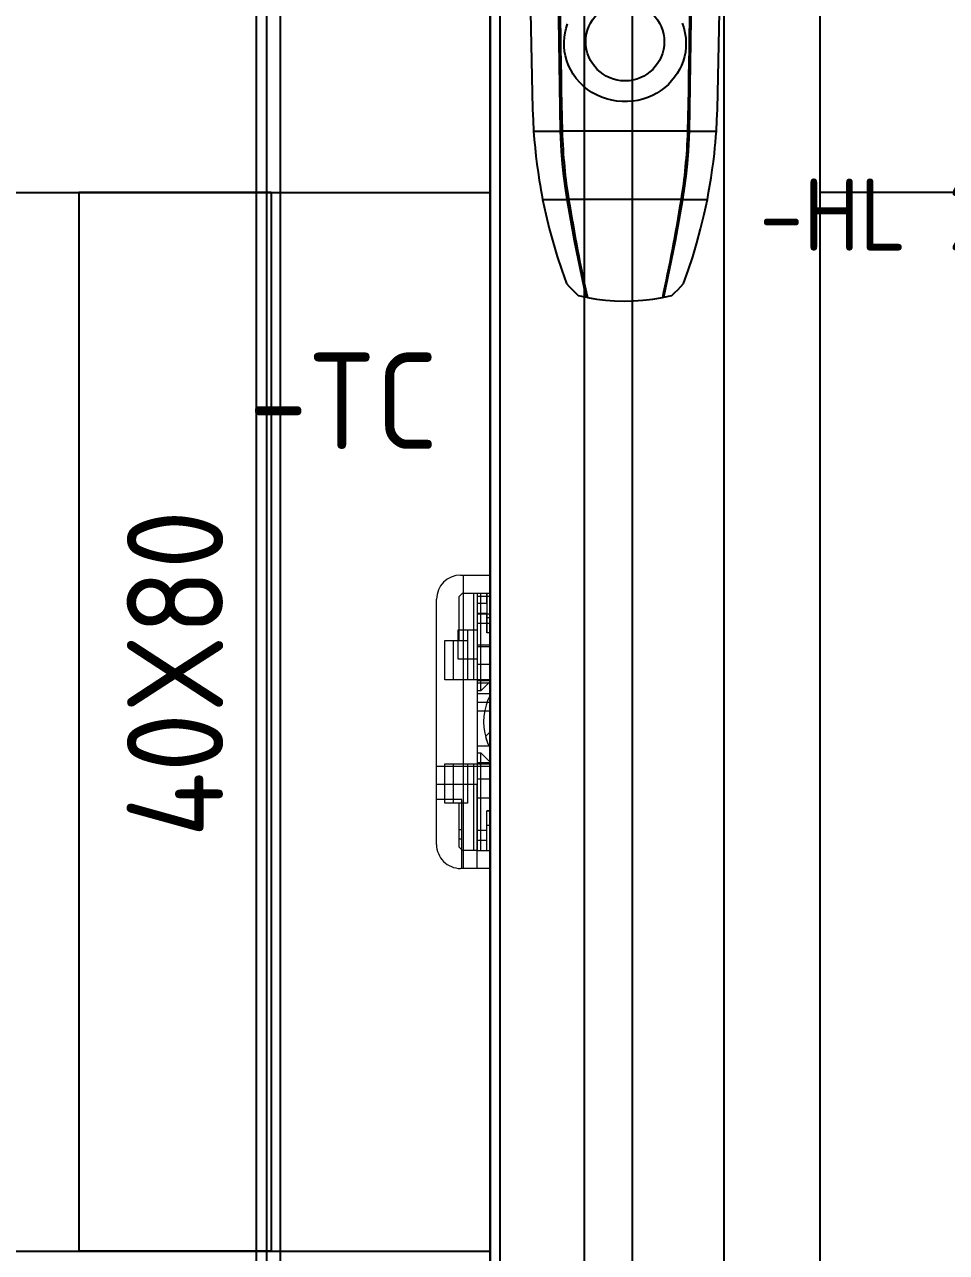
# Model space of a CAD drawing. Header units: millimetres. Extents: x 0 to 69574, y -5 to 41746.
# Drawn here: x 39512.9 to 39704.5, y 23439.2 to 23694.3 of the extents above; entities that cross this region are included whole.
import ezdxf
from ezdxf.enums import TextEntityAlignment as Align

# ---------------------------------------------------------------- set-up
doc = ezdxf.new("R2010")
doc.units = ezdxf.units.MM
doc.set_wipeout_variables(frame=1)
doc.layers.add('! NO PLOT !', color=7, linetype='Continuous', true_color=0xff75dd, plot=False)
doc.layers.add('000-PI-Oprema', color=30, linetype='Continuous', lineweight=5)
for name, color, linetype in [('000-PI-ORMAR', 2, 'Continuous'), ('000-PI_TEXT', 7, 'Continuous'), ('002-PI-Kabelska kanalica', 150, 'Continuous')]:
    doc.layers.add(name, color=color, linetype=linetype)
doc.styles.add('PI0', font='isocpeur.ttf', dxfattribs={"width": 0.9})

# ---------------------------------------------------------------- blocks, each defined once
blk = doc.blocks.new('*U691')
at = {"layer": '000-PI-ORMAR'}
for p, q in [((-20.09, -55.06), (-19.2, -96.13)), ((-13.42, -100.67), (-14.03, -55.68)), ((13.42, -100.67), (14.03, -55.68)), ((19.2, -96.13), (20.09, -55.06)), ((-18.98, -100.67), (-13.42, -100.67)), ((13.08, -100.67), (-13.08, -100.67)), ((13.42, -100.67), (18.98, -100.67)), ((-17.11, -114.85), (-12.02, -114.85)), ((11.71, -114.85), (-11.71, -114.85)), ((12.02, -114.85), (17.11, -114.85)), ((-9.7, -134.82), (-8.04, -135.19)), ((-7.82, -135.23), (-8.04, -135.19)), ((7.82, -135.23), (8.04, -135.19)), ((8.04, -135.19), (9.7, -134.82))]:
    blk.add_line(p, q, dxfattribs=at)
for points in [[(11.87, -78.24), (12.2, -79.23), (12.45, -80.24), (12.61, -81.28), (12.67, -82.26), (12.65, -83.25), (12.54, -84.24), (12.35, -85.2), (12.09, -86.12), (11.75, -87.01), (11.34, -87.88), (10.86, -88.7), (10.31, -89.5), (9.69, -90.26), (9.02, -90.96), (8.29, -91.61), (7.47, -92.23), (6.61, -92.78), (5.69, -93.26), (4.75, -93.67), (3.73, -94.02), (2.68, -94.28), (1.61, -94.45), (0.54, -94.54), (-0.57, -94.54), (-1.67, -94.44), (-2.76, -94.26), (-3.83, -93.99), (-4.88, -93.62), (-5.89, -93.17), (-6.86, -92.63), (-7.77, -92.01), (-8.62, -91.33), (-9.4, -90.57), (-10.12, -89.75), (-10.76, -88.87), (-11.29, -87.97), (-11.74, -87.03), (-12.11, -86.06), (-12.38, -85.06), (-12.56, -84.1), (-12.66, -83.12), (-12.67, -82.14), (-12.6, -81.17), (-12.45, -80.24), (-12.23, -79.31), (-11.93, -78.41)], [(-19.2, -96.13), (-19.11, -98.4), (-18.98, -100.67)], [(18.98, -100.67), (19.11, -98.4), (19.2, -96.13)], [(-18.98, -100.67), (-18.85, -102.42), (-18.69, -104.15), (-18.51, -105.85), (-18.3, -107.56), (-18.07, -109.24), (-17.82, -110.87), (-17.65, -111.9), (-17.47, -112.9), (-17.29, -113.89), (-17.11, -114.85)], [(-12.02, -114.85), (-12.39, -112.52), (-12.71, -110.05), (-12.98, -107.48), (-13.2, -104.81), (-13.36, -102.07), (-13.42, -100.67)], [(12.02, -114.85), (12.39, -112.52), (12.71, -110.05), (12.98, -107.48), (13.2, -104.81), (13.36, -102.07), (13.42, -100.67)], [(17.11, -114.85), (17.38, -113.41), (17.65, -111.91), (17.9, -110.36), (18.14, -108.72), (18.37, -107.03), (18.57, -105.3), (18.69, -104.16), (18.8, -103.01), (18.89, -101.85), (18.98, -100.67)], [(-17.11, -114.85), (-16.46, -117.91), (-15.73, -120.91), (-14.94, -123.85), (-14.07, -126.74), (-13.14, -129.58), (-12.14, -132.35)], [(-8.04, -135.19), (-10.47, -123.49), (-12.02, -114.85)], [(8.04, -135.19), (10.47, -123.49), (12.02, -114.85)], [(12.14, -132.35), (13.13, -129.6), (14.06, -126.78), (14.92, -123.9), (15.72, -120.95), (16.45, -117.93), (17.11, -114.85)], [(-12.14, -132.35), (-11.58, -132.99), (-10.98, -133.61), (-10.36, -134.22), (-9.7, -134.82)], [(9.7, -134.82), (10.35, -134.23), (10.98, -133.62), (11.57, -132.99), (12.14, -132.35)], [(-7.82, -135.23), (-5.94, -135.56), (-4.05, -135.79), (-2.15, -135.94), (-0.2, -136), (1.74, -135.96), (3.69, -135.83), (5.76, -135.58), (7.82, -135.23)]]:
    blk.add_lwpolyline(points, dxfattribs=at)
blk.add_circle((0, -82.1), 8.15, dxfattribs=at)
for centre, major_axis, start_param, end_param in [((137.46, -39.64), (0, 669.86), -4.689366, -4.621155), ((-137.46, -39.64), (0, 669.86), 4.621155, 4.689366), ((-5.86, -95.36), (0, 32.42), 1.735147, 2.215471), ((5.86, -95.36), (0, 32.42), 4.067714, 4.548039), ((21.21, -9.07), (0, 180.2), -4.085045, -3.936826), ((-21.21, -9.07), (0, 180.2), 3.936826, 4.085045)]:
    blk.add_ellipse(centre, major_axis=major_axis, ratio=0.225671, start_param=start_param, end_param=end_param, dxfattribs=at)
blk = doc.blocks.new('A$C34f25ed7')
at = {"layer": '000-PI-ORMAR'}
blk.add_blockref('*U691', (-3.99, -1008.35), dxfattribs=at)
blk = doc.blocks.new('*U1084')
at = {"layer": '002-PI-Kabelska kanalica'}
blk.add_line((40, -100), (40, 1420), dxfattribs=at)
blk = doc.blocks.new('8606.000_montažna')
at = {"layer": '! NO PLOT !'}
blk.add_line((51182.39, 38449.42), (51182.39, 36559.42), dxfattribs=at)
blk = doc.blocks.new('*U1086')
at = {"layer": '002-PI-Kabelska kanalica'}
for p, q in [((-20, 470), (20, 470)), ((-20, -100), (-20, 470)), ((20, -100), (20, 470))]:
    blk.add_line(p, q, dxfattribs=at)
blk = doc.blocks.new('*U580')
at = {"layer": '002-PI-Kabelska kanalica'}
for p, q in [((-20, 120), (20, 120)), ((-20, -100), (-20, 120)), ((20, -100), (20, 120)), ((-20, -100), (20, -100))]:
    blk.add_line(p, q, dxfattribs=at)
blk = doc.blocks.new('DELTA IP 15 - 47506015')
at = {"layer": '000-PI-Oprema'}
for p, q in [((47093.87, 28633.66), (47094.94, 28633.66)), ((47093.87, 28633.66), (47093.87, 28633.66)), ((47094.94, 28633.66), (47094.94, 28633.66)), ((47094.94, 28633.66), (47096.94, 28633.66)), ((47096.94, 28633.66), (47103.2, 28633.66)), ((47096.94, 28633.66), (47096.94, 28633.66)), ((47102.42, 28631.94), (47110.62, 28631.94)), ((47102.42, 28627.19), (47102.42, 28631.94)), ((47102.42, 28631.94), (47102.42, 28631.94)), ((47103.2, 28633.66), (47103.2, 28633.66)), ((47103.2, 28633.66), (47110.14, 28633.66)), ((47103.2, 28631.94), (47103.2, 28633.66)), ((47103.2, 28628.38), (47103.2, 28631.94)), ((47106.34, 28633.66), (47106.34, 28633.66)), ((47106.34, 28625.19), (47106.34, 28633.66)), ((47110.14, 28633.66), (47144.81, 28633.66)), ((47110.14, 28633.66), (47110.14, 28633.66)), ((47110.14, 28633.66), (47110.14, 28631.94)), ((47110.14, 28631.94), (47110.14, 28621.39)), ((47110.62, 28631.94), (47110.62, 28631.94)), ((47110.62, 28631.94), (47110.62, 28627.19)), ((47128.05, 28627.19), (47128.05, 28631.94)), ((47128.05, 28631.94), (47128.05, 28631.94)), ((47128.05, 28631.94), (47136.25, 28631.94)), ((47136.25, 28631.94), (47136.25, 28627.19)), ((47136.25, 28631.94), (47136.25, 28631.94)), ((47144.81, 28633.66), (47144.81, 28633.66)), ((47089.06, 28630.04), (47089.06, 28630.04)), ((47102.42, 28630.19), (47102.42, 28630.19)), ((47102.42, 28630.19), (47102.42, 28630.19)), ((47110.62, 28630.19), (47102.42, 28630.19)), ((47110.62, 28630.19), (47110.62, 28630.19)), ((47110.62, 28630.19), (47110.62, 28630.19)), ((47128.05, 28630.19), (47128.05, 28630.19)), ((47128.05, 28630.19), (47128.05, 28630.19)), ((47136.25, 28630.19), (47128.05, 28630.19)), ((47132.34, 28629.19), (47136.25, 28629.19)), ((47132.34, 28627.19), (47132.34, 28629.19)), ((47132.34, 28629.19), (47132.34, 28629.19)), ((47136.25, 28630.19), (47136.25, 28630.19)), ((47136.25, 28630.19), (47136.25, 28630.19)), ((47136.25, 28629.19), (47138.47, 28629.19)), ((47138.47, 28629.19), (47138.47, 28628.99)), ((47138.47, 28629.19), (47138.47, 28629.19)), ((47149.62, 28630.04), (47149.62, 28630.04)), ((47088.87, 28628.38), (47088.87, 28628.66)), ((47088.87, 28628.66), (47088.87, 28628.66)), ((47088.87, 28628.66), (47088.87, 28628.66)), ((47088.87, 28628.38), (47088.87, 28628.38)), ((47088.87, 28628.38), (47092.78, 28628.38)), ((47088.87, 28621.39), (47088.87, 28628.38)), ((47088.87, 28628.14), (47088.87, 28628.14)), ((47149.81, 28628.14), (47088.87, 28628.14)), ((47093.39, 28628.99), (47092.62, 28628.23)), ((47092.62, 28628.23), (47092.62, 28628.23)), ((47092.62, 28625.19), (47092.62, 28628.23)), ((47092.78, 28628.38), (47103.2, 28628.38)), ((47093.39, 28628.99), (47093.39, 28628.99)), ((47102.42, 28628.99), (47093.39, 28628.99)), ((47094.94, 28628.38), (47094.94, 28628.99)), ((47094.94, 28628.38), (47094.94, 28628.38)), ((47096.94, 28628.99), (47096.94, 28628.38)), ((47096.94, 28628.38), (47096.94, 28628.38)), ((47102.42, 28628.99), (47102.42, 28628.99)), ((47110.62, 28627.19), (47102.42, 28627.19)), ((47102.42, 28627.19), (47102.42, 28627.19)), ((47103.2, 28628.38), (47103.2, 28628.38)), ((47110.62, 28627.19), (47110.62, 28625.19)), ((47110.62, 28627.19), (47110.62, 28627.19)), ((47128.05, 28625.19), (47128.05, 28627.19)), ((47128.05, 28627.19), (47128.05, 28627.19)), ((47136.25, 28627.19), (47128.05, 28627.19)), ((47138.47, 28627.19), (47132.34, 28627.19)), ((47132.34, 28625.19), (47132.34, 28627.19)), ((47145.28, 28628.99), (47136.25, 28628.99)), ((47136.25, 28628.99), (47136.25, 28628.99)), ((47136.25, 28627.19), (47136.25, 28627.19)), ((47138.47, 28628.99), (47138.47, 28627.19)), ((47138.47, 28627.19), (47138.47, 28625.19)), ((47145.28, 28628.99), (47145.28, 28628.99)), ((47146.05, 28628.23), (47145.28, 28628.99)), ((47146.05, 28628.23), (47146.05, 28628.23)), ((47146.05, 28628.23), (47146.05, 28625.19)), ((47149.81, 28628.66), (47149.81, 28618.66)), ((47149.81, 28628.66), (47149.81, 28628.66)), ((47149.81, 28628.66), (47149.81, 28628.66)), ((47149.81, 28628.14), (47149.81, 28628.14)), ((47088.87, 28625.19), (47088.87, 28625.19)), ((47088.87, 28625.19), (47106.34, 28625.19)), ((47092.62, 28625.89), (47092.62, 28625.89)), ((47092.62, 28625.89), (47110.62, 28625.89)), ((47114.28, 28625.19), (47092.62, 28625.19)), ((47092.62, 28625.19), (47092.62, 28623.19)), ((47092.62, 28625.19), (47092.62, 28625.19)), ((47092.62, 28625.19), (47092.62, 28625.19)), ((47092.62, 28624.49), (47092.62, 28624.49)), ((47112.92, 28624.49), (47092.62, 28624.49)), ((47092.62, 28624.49), (47092.62, 28624.49)), ((47110.62, 28624.49), (47092.62, 28624.49)), ((47094.74, 28625.19), (47094.74, 28625.19)), ((47094.74, 28625.19), (47094.74, 28623.19)), ((47096.74, 28625.19), (47096.74, 28625.19)), ((47096.74, 28623.19), (47096.74, 28625.19)), ((47103.44, 28599.19), (47103.44, 28625.19)), ((47106.34, 28625.19), (47106.34, 28625.19)), ((47107.44, 28599.19), (47107.44, 28625.19)), ((47109.86, 28621.39), (47112.92, 28624.46)), ((47110.62, 28625.89), (47110.62, 28625.89)), ((47110.62, 28625.19), (47110.62, 28622.16)), ((47110.62, 28624.49), (47110.62, 28624.49)), ((47110.84, 28599.19), (47110.84, 28625.19)), ((47112.92, 28625.19), (47112.92, 28625.19)), ((47112.92, 28625.19), (47112.92, 28624.46)), ((47112.92, 28624.49), (47112.92, 28624.49)), ((47112.92, 28624.46), (47112.92, 28624.46)), ((47114.28, 28599.19), (47114.28, 28625.19)), ((47123.36, 28625.19), (47114.28, 28625.19)), ((47121.54, 28599.19), (47121.54, 28625.19)), ((47123.36, 28599.19), (47123.36, 28625.19)), ((47127.37, 28625.19), (47123.36, 28625.19)), ((47125.14, 28599.19), (47125.14, 28625.19)), ((47125.75, 28625.19), (47125.75, 28625.19)), ((47125.75, 28624.46), (47125.75, 28625.19)), ((47146.05, 28624.49), (47125.75, 28624.49)), ((47125.75, 28624.49), (47125.75, 28624.49)), ((47125.75, 28624.46), (47128.81, 28621.39)), ((47125.75, 28624.46), (47125.75, 28624.46)), ((47134.91, 28625.19), (47127.37, 28625.19)), ((47127.37, 28599.19), (47127.37, 28625.19)), ((47127.84, 28599.19), (47127.84, 28625.19)), ((47128.05, 28625.89), (47128.05, 28625.89)), ((47128.05, 28625.89), (47146.05, 28625.89)), ((47128.05, 28622.16), (47128.05, 28625.19)), ((47128.05, 28624.49), (47128.05, 28624.49)), ((47146.05, 28624.49), (47128.05, 28624.49)), ((47131.24, 28599.19), (47131.24, 28625.19)), ((47138.47, 28625.19), (47132.34, 28625.19)), ((47132.34, 28625.19), (47132.34, 28625.19)), ((47139.77, 28625.19), (47134.91, 28625.19)), ((47134.91, 28599.19), (47134.91, 28625.19)), ((47135.24, 28599.19), (47135.24, 28625.19)), ((47138.47, 28625.19), (47138.47, 28625.19)), ((47139.77, 28599.19), (47139.77, 28625.19)), ((47141.7, 28625.19), (47139.77, 28625.19)), ((47141.7, 28599.19), (47141.7, 28625.19)), ((47145.35, 28625.19), (47141.7, 28625.19)), ((47141.94, 28625.19), (47141.94, 28625.19)), ((47141.94, 28625.19), (47141.94, 28623.19)), ((47143.94, 28625.19), (47143.94, 28625.19)), ((47143.94, 28623.19), (47143.94, 28625.19)), ((47145.35, 28599.19), (47145.35, 28625.19)), ((47146.05, 28625.19), (47145.35, 28625.19)), ((47146.05, 28625.89), (47146.05, 28625.89)), ((47146.05, 28625.19), (47146.05, 28625.19)), ((47146.05, 28625.19), (47146.05, 28599.19)), ((47146.05, 28625.19), (47146.05, 28625.19)), ((47146.05, 28624.49), (47146.05, 28624.49)), ((47146.05, 28624.49), (47146.05, 28624.49)), ((47088.87, 28618.51), (47088.87, 28621.39)), ((47088.87, 28621.39), (47088.87, 28621.39)), ((47092.62, 28621.39), (47088.87, 28621.39)), ((47092.62, 28623.19), (47092.62, 28601.19)), ((47092.62, 28623.19), (47097.76, 28623.19)), ((47092.62, 28623.19), (47092.62, 28623.19)), ((47092.62, 28623.19), (47092.62, 28623.19)), ((47092.62, 28623.19), (47094.74, 28623.19)), ((47100.82, 28621.39), (47092.62, 28621.39)), ((47094.74, 28623.19), (47094.74, 28623.19)), ((47096.74, 28623.19), (47096.74, 28623.19)), ((47096.74, 28623.19), (47100.82, 28623.19)), ((47097.76, 28601.19), (47097.76, 28623.19)), ((47097.76, 28623.19), (47100.82, 28623.19)), ((47100.82, 28601.19), (47100.82, 28623.19)), ((47100.82, 28623.19), (47100.82, 28623.19)), ((47100.82, 28623.19), (47100.82, 28618.44)), ((47100.82, 28623.19), (47100.82, 28623.19)), ((47100.82, 28621.39), (47100.82, 28621.39)), ((47100.82, 28621.39), (47109.86, 28621.39)), ((47100.82, 28621.39), (47109.86, 28621.39)), ((47100.82, 28621.39), (47100.82, 28621.39)), ((47109.86, 28621.39), (47110.62, 28622.16)), ((47109.86, 28621.39), (47109.86, 28621.39)), ((47110.14, 28621.39), (47109.86, 28621.39)), ((47109.86, 28621.39), (47109.86, 28621.39)), ((47110.14, 28621.39), (47110.14, 28621.39)), ((47110.62, 28622.16), (47110.62, 28622.16)), ((47113.54, 28622.35), (47113.54, 28622.35)), ((47113.54, 28622.35), (47113.54, 28618.32)), ((47116.26, 28623.48), (47119.11, 28620.63)), ((47116.26, 28623.48), (47116.26, 28623.48)), ((47125.14, 28622.35), (47125.14, 28622.35)), ((47128.05, 28622.16), (47128.81, 28621.39)), ((47128.05, 28622.16), (47128.05, 28622.16)), ((47128.81, 28621.39), (47128.81, 28621.39)), ((47128.81, 28621.39), (47137.85, 28621.39)), ((47128.81, 28621.39), (47137.85, 28621.39)), ((47128.81, 28621.39), (47128.81, 28621.39)), ((47137.85, 28623.19), (47137.85, 28623.19)), ((47137.85, 28601.19), (47137.85, 28623.19)), ((47140.92, 28623.19), (47137.85, 28623.19)), ((47137.85, 28618.44), (47137.85, 28623.19)), ((47137.85, 28623.19), (47141.94, 28623.19)), ((47137.85, 28623.19), (47137.85, 28623.19)), ((47137.85, 28621.39), (47137.85, 28621.39)), ((47137.85, 28621.39), (47137.85, 28621.39)), ((47140.92, 28601.19), (47140.92, 28623.19)), ((47146.05, 28623.19), (47140.92, 28623.19)), ((47141.94, 28623.19), (47141.94, 28623.19)), ((47143.94, 28623.19), (47143.94, 28623.19)), ((47143.94, 28623.19), (47146.05, 28623.19)), ((47146.05, 28623.19), (47146.05, 28623.19)), ((47146.05, 28623.19), (47146.05, 28623.19)), ((47088.87, 28620.19), (47088.87, 28620.19)), ((47092.62, 28620.19), (47092.62, 28620.19)), ((47092.62, 28620.19), (47100.82, 28620.19)), ((47092.62, 28620.19), (47092.62, 28620.19)), ((47092.62, 28620.19), (47092.62, 28620.19)), ((47092.62, 28620.19), (47092.62, 28620.19)), ((47092.62, 28620.19), (47100.82, 28620.19)), ((47100.82, 28620.19), (47100.82, 28620.19)), ((47100.82, 28620.19), (47100.82, 28620.19)), ((47100.82, 28620.19), (47100.82, 28620.19)), ((47100.82, 28620.19), (47100.82, 28620.19)), ((47119.11, 28620.63), (47119.11, 28620.63)), ((47137.85, 28620.19), (47137.85, 28620.19)), ((47137.85, 28620.19), (47137.85, 28620.19)), ((47137.85, 28620.19), (47146.05, 28620.19)), ((47137.85, 28620.19), (47137.85, 28620.19)), ((47137.85, 28620.19), (47137.85, 28620.19)), ((47137.85, 28620.19), (47146.05, 28620.19)), ((47146.05, 28620.19), (47146.05, 28620.19)), ((47146.05, 28620.19), (47146.05, 28620.19)), ((47146.05, 28620.19), (47146.05, 28620.19)), ((47146.05, 28620.19), (47146.05, 28620.19)), ((47149.81, 28620.19), (47149.81, 28620.19)), ((47089.69, 28617.69), (47088.87, 28618.51)), ((47088.87, 28618.51), (47088.87, 28605.87)), ((47088.87, 28618.51), (47088.87, 28618.51)), ((47092.62, 28617.69), (47089.69, 28617.69)), ((47089.69, 28617.69), (47089.69, 28617.69)), ((47092.62, 28618.44), (47092.62, 28618.44)), ((47100.82, 28618.44), (47092.62, 28618.44)), ((47094.19, 28617.69), (47092.62, 28617.69)), ((47094.19, 28617.69), (47094.19, 28617.69)), ((47100.82, 28618.44), (47100.82, 28618.44)), ((47113.54, 28618.32), (47113.54, 28618.32)), ((47124.83, 28616.74), (47126.4, 28616.74)), ((47125.14, 28618.32), (47125.14, 28618.32)), ((47126.4, 28616.49), (47127.55, 28616.49)), ((47134.33, 28616.58), (47134.02, 28616.44)), ((47134.02, 28616.44), (47134.02, 28613.03)), ((47134.02, 28616.44), (47134.64, 28616.18)), ((47134.33, 28616.74), (47134.33, 28616.58)), ((47134.33, 28616.74), (47135.78, 28616.74)), ((47134.33, 28616.58), (47135.78, 28616.58)), ((47135.78, 28616.74), (47135.78, 28607.64)), ((47139.69, 28616.74), (47135.78, 28616.74)), ((47135.78, 28616.58), (47138.11, 28616.58)), ((47136.71, 28616.18), (47138.11, 28616.58)), ((47146.05, 28618.44), (47137.85, 28618.44)), ((47137.85, 28618.44), (47137.85, 28618.44)), ((47138.11, 28616.58), (47138.11, 28612.88)), ((47138.24, 28607.64), (47138.24, 28616.74)), ((47139.69, 28607.64), (47139.69, 28616.74)), ((47144.19, 28617.69), (47146.05, 28617.69)), ((47144.19, 28617.69), (47144.19, 28617.69)), ((47149.81, 28617.31), (47144.19, 28617.31)), ((47144.19, 28617.31), (47144.19, 28617.31)), ((47146.05, 28618.44), (47146.05, 28618.44)), ((47146.05, 28617.69), (47148.84, 28617.69)), ((47149.81, 28618.66), (47148.84, 28617.69)), ((47148.84, 28617.69), (47148.84, 28617.69)), ((47149.81, 28618.66), (47149.81, 28618.66)), ((47149.81, 28618.66), (47149.81, 28614.94)), ((47149.81, 28617.31), (47149.81, 28617.31)), ((47092.62, 28614.44), (47095.04, 28614.44)), ((47092.62, 28614.44), (47092.62, 28614.44)), ((47095.04, 28614.44), (47095.04, 28614.44)), ((47110.91, 28612.42), (47108.05, 28615.28)), ((47108.05, 28615.28), (47108.05, 28615.28)), ((47125.11, 28614.74), (47123.54, 28614.74)), ((47123.54, 28614.74), (47123.54, 28609.64)), ((47125.11, 28614.74), (47125.11, 28609.64)), ((47127.68, 28614.74), (47126.12, 28614.74)), ((47126.12, 28609.64), (47126.12, 28614.74)), ((47128.22, 28616.15), (47126.54, 28613.95)), ((47127.31, 28613.95), (47126.54, 28613.95)), ((47126.87, 28613.34), (47128.55, 28615.53)), ((47127.31, 28613.95), (47128.99, 28616.15)), ((47129.32, 28615.53), (47127.64, 28613.34)), ((47127.68, 28609.64), (47127.68, 28614.74)), ((47128.22, 28616.15), (47128.99, 28616.15)), ((47128.55, 28615.53), (47129.32, 28615.53)), ((47131.36, 28613.28), (47131.36, 28616.18)), ((47131.36, 28616.18), (47134.64, 28616.18)), ((47133.43, 28616.18), (47133.43, 28613.28)), ((47135.78, 28616.18), (47134.64, 28616.18)), ((47134.64, 28616.18), (47134.64, 28613.28)), ((47136.71, 28616.18), (47135.78, 28616.18)), ((47136.71, 28613.28), (47136.71, 28616.18)), ((47146.05, 28614.44), (47143.34, 28614.44)), ((47143.34, 28614.44), (47143.34, 28614.44)), ((47144.19, 28614.94), (47146.05, 28614.94)), ((47144.19, 28614.94), (47144.19, 28614.94)), ((47146.05, 28614.94), (47149.81, 28614.94)), ((47146.05, 28614.44), (47146.05, 28614.44)), ((47149.81, 28614.94), (47149.81, 28614.94)), ((47097.28, 28612.19), (47097.28, 28612.19)), ((47110.91, 28612.42), (47110.91, 28612.42)), ((47126.4, 28612.99), (47127.55, 28612.99)), ((47126.4, 28611.39), (47127.55, 28611.39)), ((47127.64, 28613.34), (47126.87, 28613.34)), ((47127.77, 28611.96), (47130.63, 28609.11)), ((47127.77, 28611.96), (47127.77, 28611.96)), ((47131.36, 28613.28), (47134.64, 28613.28)), ((47134.02, 28613.03), (47134.64, 28613.28)), ((47134.02, 28613.03), (47134.33, 28612.88)), ((47134.33, 28611.5), (47134.02, 28611.36)), ((47134.02, 28611.36), (47134.02, 28607.95)), ((47134.64, 28611.1), (47134.02, 28611.36)), ((47135.78, 28612.88), (47134.33, 28612.88)), ((47134.33, 28612.88), (47134.33, 28611.5)), ((47134.33, 28611.5), (47135.78, 28611.5)), ((47134.64, 28613.28), (47135.78, 28613.28)), ((47135.78, 28613.28), (47136.71, 28613.28)), ((47138.11, 28612.88), (47135.78, 28612.88)), ((47135.78, 28611.5), (47138.11, 28611.5)), ((47136.71, 28613.28), (47138.11, 28612.88)), ((47138.11, 28611.5), (47136.71, 28611.1)), ((47138.11, 28611.5), (47138.11, 28607.8)), ((47141.1, 28612.19), (47141.1, 28612.19)), ((47095.04, 28609.95), (47092.62, 28609.95)), ((47092.62, 28609.95), (47092.62, 28609.95)), ((47095.04, 28609.95), (47095.04, 28609.95)), ((47123.54, 28609.64), (47125.11, 28609.64)), ((47126.12, 28609.64), (47127.68, 28609.64)), ((47126.54, 28610.43), (47128.22, 28608.24)), ((47126.54, 28610.43), (47127.31, 28610.43)), ((47126.87, 28611.05), (47127.64, 28611.05)), ((47128.55, 28608.85), (47126.87, 28611.05)), ((47128.99, 28608.24), (47127.31, 28610.43)), ((47127.64, 28611.05), (47129.32, 28608.85)), ((47129.32, 28608.85), (47128.55, 28608.85)), ((47130.63, 28609.11), (47130.63, 28609.11)), ((47131.36, 28608.2), (47131.36, 28611.1)), ((47134.64, 28611.1), (47131.36, 28611.1)), ((47133.43, 28611.1), (47133.43, 28608.2)), ((47134.64, 28611.1), (47134.64, 28608.2)), ((47135.78, 28611.1), (47134.64, 28611.1)), ((47136.71, 28611.1), (47135.78, 28611.1)), ((47136.71, 28608.2), (47136.71, 28611.1)), ((47143.34, 28609.95), (47146.05, 28609.95)), ((47143.34, 28609.95), (47143.34, 28609.95)), ((47144.19, 28609.44), (47144.19, 28609.44)), ((47146.05, 28609.44), (47144.19, 28609.44)), ((47146.05, 28609.95), (47146.05, 28609.95)), ((47149.81, 28609.44), (47146.05, 28609.44)), ((47149.81, 28609.44), (47149.81, 28609.44)), ((47149.81, 28609.44), (47149.81, 28605.72)), ((47088.87, 28605.87), (47089.69, 28606.69)), ((47089.69, 28606.69), (47092.62, 28606.69)), ((47089.69, 28606.69), (47089.69, 28606.69)), ((47092.62, 28606.69), (47094.19, 28606.69)), ((47094.19, 28606.69), (47094.19, 28606.69)), ((47113.54, 28606.07), (47113.54, 28606.07)), ((47113.54, 28606.07), (47113.54, 28602.03)), ((47124.83, 28607.64), (47126.4, 28607.64)), ((47125.14, 28606.07), (47125.14, 28606.07)), ((47126.4, 28607.89), (47127.55, 28607.89)), ((47128.99, 28608.24), (47128.22, 28608.24)), ((47134.64, 28608.2), (47131.36, 28608.2)), ((47134.64, 28608.2), (47134.02, 28607.95)), ((47134.02, 28607.95), (47134.33, 28607.8)), ((47135.78, 28607.8), (47134.33, 28607.8)), ((47134.33, 28607.8), (47134.33, 28607.64)), ((47135.78, 28607.64), (47134.33, 28607.64)), ((47134.64, 28608.2), (47135.78, 28608.2)), ((47135.78, 28608.2), (47136.71, 28608.2)), ((47138.11, 28607.8), (47135.78, 28607.8)), ((47135.78, 28607.64), (47139.69, 28607.64)), ((47138.11, 28607.8), (47136.71, 28608.2)), ((47144.19, 28607.07), (47144.19, 28607.07)), ((47144.19, 28607.07), (47149.81, 28607.07)), ((47144.19, 28606.69), (47144.19, 28606.69)), ((47146.05, 28606.69), (47144.19, 28606.69)), ((47148.84, 28606.69), (47146.05, 28606.69)), ((47148.84, 28606.69), (47149.81, 28605.72)), ((47148.84, 28606.69), (47148.84, 28606.69)), ((47149.81, 28607.07), (47149.81, 28607.07)), ((47088.87, 28583.75), (47088.87, 28605.87)), ((47088.87, 28605.87), (47088.87, 28605.87)), ((47088.87, 28604.2), (47088.87, 28604.2)), ((47092.62, 28605.99), (47092.62, 28605.99)), ((47092.62, 28605.99), (47100.82, 28605.99)), ((47092.62, 28604.19), (47092.62, 28604.19)), ((47100.82, 28604.19), (47092.62, 28604.19)), ((47092.62, 28604.19), (47092.62, 28604.19)), ((47092.62, 28604.19), (47092.62, 28604.19)), ((47092.62, 28604.19), (47092.62, 28604.19)), ((47092.62, 28604.19), (47100.82, 28604.19)), ((47100.82, 28605.99), (47100.82, 28601.19)), ((47100.82, 28605.99), (47100.82, 28605.99)), ((47100.82, 28604.19), (47100.82, 28604.19)), ((47100.82, 28604.19), (47100.82, 28604.19)), ((47100.82, 28604.19), (47100.82, 28604.19)), ((47100.82, 28604.19), (47100.82, 28604.19)), ((47122.42, 28600.91), (47119.57, 28603.76)), ((47119.57, 28603.76), (47119.57, 28603.76)), ((47137.85, 28601.19), (47137.85, 28605.99)), ((47137.85, 28605.99), (47146.05, 28605.99)), ((47137.85, 28605.99), (47137.85, 28605.99)), ((47137.85, 28604.19), (47137.85, 28604.19)), ((47137.85, 28604.19), (47137.85, 28604.19)), ((47146.05, 28604.19), (47137.85, 28604.19)), ((47137.85, 28604.19), (47137.85, 28604.19)), ((47137.85, 28604.19), (47137.85, 28604.19)), ((47137.85, 28604.19), (47146.05, 28604.19)), ((47146.05, 28605.99), (47146.05, 28605.99)), ((47146.05, 28604.19), (47146.05, 28604.19)), ((47146.05, 28604.19), (47146.05, 28604.19)), ((47146.05, 28604.19), (47146.05, 28604.19)), ((47146.05, 28604.19), (47146.05, 28604.19)), ((47149.81, 28605.72), (47149.81, 28602.99)), ((47149.81, 28605.72), (47149.81, 28605.72)), ((47149.81, 28604.2), (47149.81, 28604.2)), ((47092.62, 28601.19), (47092.62, 28599.19)), ((47097.76, 28601.19), (47092.62, 28601.19)), ((47092.62, 28601.19), (47092.62, 28601.19)), ((47092.62, 28601.19), (47092.62, 28601.19)), ((47094.74, 28601.19), (47092.62, 28601.19)), ((47094.74, 28601.19), (47094.74, 28601.19)), ((47094.74, 28601.19), (47094.74, 28599.19)), ((47096.74, 28601.19), (47096.74, 28601.19)), ((47096.74, 28599.19), (47096.74, 28601.19)), ((47100.82, 28601.19), (47096.74, 28601.19)), ((47100.82, 28601.19), (47097.76, 28601.19)), ((47100.82, 28602.99), (47100.82, 28602.99)), ((47109.86, 28602.99), (47100.82, 28602.99)), ((47100.82, 28602.99), (47109.86, 28602.99)), ((47100.82, 28602.99), (47100.82, 28602.99)), ((47100.82, 28601.19), (47100.82, 28601.19)), ((47100.82, 28601.19), (47100.82, 28601.19)), ((47112.92, 28599.93), (47109.86, 28602.99)), ((47109.86, 28602.99), (47109.86, 28602.99)), ((47112.92, 28599.93), (47109.86, 28602.99)), ((47109.86, 28602.99), (47109.86, 28602.99)), ((47113.54, 28602.03), (47113.54, 28602.03)), ((47125.14, 28602.03), (47125.14, 28602.03)), ((47128.81, 28602.99), (47125.75, 28599.93)), ((47128.81, 28602.99), (47125.75, 28599.93)), ((47128.54, 28602.99), (47146.05, 28602.99)), ((47128.54, 28599.19), (47128.54, 28602.99)), ((47128.54, 28602.99), (47128.54, 28602.99)), ((47137.85, 28602.99), (47128.81, 28602.99)), ((47128.81, 28602.99), (47128.81, 28602.99)), ((47128.81, 28602.99), (47137.85, 28602.99)), ((47128.81, 28602.99), (47128.81, 28602.99)), ((47137.85, 28602.99), (47137.85, 28602.99)), ((47137.85, 28602.99), (47137.85, 28602.99)), ((47137.85, 28601.19), (47137.85, 28601.19)), ((47137.85, 28601.19), (47140.92, 28601.19)), ((47141.94, 28601.19), (47137.85, 28601.19)), ((47137.85, 28601.19), (47137.85, 28601.19)), ((47140.92, 28601.19), (47146.05, 28601.19)), ((47141.94, 28601.19), (47141.94, 28601.19)), ((47141.94, 28601.19), (47141.94, 28599.19)), ((47143.94, 28601.19), (47143.94, 28601.19)), ((47143.94, 28599.19), (47143.94, 28601.19)), ((47146.05, 28601.19), (47143.94, 28601.19)), ((47146.05, 28602.99), (47149.81, 28602.99)), ((47146.05, 28601.19), (47146.05, 28601.19)), ((47146.05, 28601.19), (47146.05, 28601.19)), ((47149.81, 28602.99), (47149.81, 28602.99)), ((47149.81, 28602.99), (47149.81, 28596.04)), ((47092.62, 28599.89), (47092.62, 28599.89)), ((47092.62, 28599.89), (47112.92, 28599.89)), ((47092.62, 28599.19), (47114.28, 28599.19)), ((47092.62, 28599.19), (47092.62, 28599.19)), ((47092.62, 28599.19), (47092.62, 28599.19)), ((47092.62, 28599.19), (47092.62, 28599.19)), ((47092.62, 28596.99), (47092.62, 28599.19)), ((47092.62, 28599.19), (47112.92, 28599.19)), ((47094.74, 28599.19), (47094.74, 28599.19)), ((47096.74, 28599.19), (47096.74, 28599.19)), ((47102.34, 28593.98), (47102.34, 28599.19)), ((47102.34, 28599.19), (47102.34, 28599.19)), ((47104.34, 28599.19), (47104.34, 28596.99)), ((47106.34, 28599.19), (47106.34, 28596.99)), ((47106.34, 28599.19), (47106.34, 28599.19)), ((47112.92, 28599.93), (47112.92, 28599.19)), ((47112.92, 28599.93), (47112.92, 28599.93)), ((47112.92, 28599.93), (47112.92, 28599.93)), ((47112.92, 28599.93), (47112.92, 28599.19)), ((47112.92, 28599.89), (47112.92, 28599.89)), ((47112.92, 28599.19), (47112.92, 28599.19)), ((47112.92, 28599.19), (47112.92, 28599.19)), ((47112.92, 28599.19), (47112.92, 28596.99)), ((47114.28, 28599.19), (47123.36, 28599.19)), ((47122.42, 28600.91), (47122.42, 28600.91)), ((47123.36, 28599.19), (47127.37, 28599.19)), ((47125.75, 28599.19), (47125.75, 28599.93)), ((47125.75, 28599.93), (47125.75, 28599.93)), ((47125.75, 28599.19), (47125.75, 28599.93)), ((47125.75, 28599.93), (47125.75, 28599.93)), ((47125.75, 28599.89), (47146.05, 28599.89)), ((47125.75, 28599.89), (47125.75, 28599.89)), ((47125.75, 28599.19), (47125.75, 28599.19)), ((47125.75, 28596.99), (47125.75, 28599.19)), ((47125.75, 28599.19), (47125.75, 28599.19)), ((47125.75, 28599.19), (47146.05, 28599.19)), ((47127.37, 28599.19), (47134.91, 28599.19)), ((47128.54, 28594.31), (47128.54, 28599.19)), ((47132.34, 28599.19), (47132.34, 28589.11)), ((47132.34, 28599.19), (47132.34, 28599.19)), ((47149.81, 28599.19), (47132.34, 28599.19)), ((47134.91, 28599.19), (47139.77, 28599.19)), ((47139.77, 28599.19), (47141.7, 28599.19)), ((47141.7, 28599.19), (47145.35, 28599.19)), ((47141.94, 28599.19), (47141.94, 28599.19)), ((47143.94, 28599.19), (47143.94, 28599.19)), ((47145.35, 28599.19), (47146.05, 28599.19)), ((47146.05, 28599.89), (47146.05, 28599.89)), ((47146.05, 28599.19), (47146.05, 28599.19)), ((47146.05, 28599.19), (47146.05, 28599.19)), ((47146.05, 28599.19), (47146.05, 28599.19)), ((47146.05, 28599.19), (47146.05, 28596.99)), ((47149.81, 28599.19), (47149.81, 28599.19)), ((47092.62, 28593.98), (47092.62, 28596.99)), ((47092.62, 28596.99), (47092.62, 28596.99)), ((47112.92, 28596.99), (47092.62, 28596.99)), ((47104.34, 28596.99), (47104.34, 28592.86)), ((47106.34, 28596.99), (47106.34, 28592.86)), ((47112.92, 28596.99), (47112.92, 28585.19)), ((47112.92, 28596.99), (47112.92, 28596.99)), ((47125.75, 28593.98), (47125.75, 28596.99)), ((47125.75, 28596.99), (47125.75, 28596.99)), ((47146.05, 28596.99), (47125.75, 28596.99)), ((47135.54, 28596.04), (47135.54, 28596.04)), ((47135.54, 28596.04), (47135.54, 28594.31)), ((47149.81, 28596.04), (47135.54, 28596.04)), ((47141.61, 28596.04), (47141.61, 28596.04)), ((47141.61, 28590.91), (47141.61, 28596.04)), ((47143.61, 28596.04), (47143.61, 28596.04)), ((47143.61, 28590.91), (47143.61, 28596.04)), ((47146.05, 28596.99), (47146.05, 28596.04)), ((47146.05, 28596.99), (47146.05, 28596.99)), ((47146.05, 28596.04), (47146.05, 28585.19)), ((47149.81, 28596.04), (47149.81, 28596.04)), ((47149.81, 28596.04), (47149.81, 28593.04)), ((47088.87, 28594.44), (47088.87, 28594.44)), ((47105.12, 28593.98), (47092.62, 28593.98)), ((47092.62, 28593.98), (47092.62, 28593.98)), ((47102.34, 28592.86), (47102.34, 28593.98)), ((47105.12, 28593.98), (47105.12, 28593.98)), ((47125.75, 28593.98), (47128.54, 28593.98)), ((47125.75, 28593.98), (47125.75, 28593.98)), ((47128.54, 28594.31), (47135.54, 28594.31)), ((47128.54, 28589.11), (47128.54, 28594.31)), ((47128.54, 28593.98), (47130.45, 28593.98)), ((47130.45, 28593.98), (47130.45, 28593.98)), ((47135.54, 28594.31), (47135.54, 28588.23)), ((47149.81, 28594.44), (47149.81, 28594.44)), ((47104.34, 28592.86), (47102.34, 28592.86)), ((47102.34, 28592.86), (47102.34, 28592.86)), ((47106.34, 28592.86), (47104.34, 28592.86)), ((47106.34, 28592.86), (47106.34, 28592.86)), ((47141.61, 28593.04), (47135.54, 28593.04)), ((47141.61, 28590.91), (47143.61, 28590.91)), ((47146.05, 28593.04), (47143.61, 28593.04)), ((47149.81, 28593.04), (47146.05, 28593.04)), ((47149.81, 28593.04), (47149.81, 28583.75)), ((47099.62, 28588.48), (47105.12, 28588.48)), ((47099.62, 28585.19), (47099.62, 28588.48)), ((47099.62, 28588.48), (47099.62, 28588.48)), ((47105.12, 28588.48), (47105.12, 28588.48)), ((47130.45, 28588.48), (47125.75, 28588.48)), ((47125.75, 28588.48), (47125.75, 28588.48)), ((47125.75, 28585.19), (47125.75, 28588.48)), ((47132.34, 28589.11), (47128.54, 28589.11)), ((47128.54, 28589.11), (47128.54, 28589.11)), ((47130.45, 28588.48), (47130.45, 28588.48)), ((47132.34, 28588.23), (47132.34, 28589.11)), ((47132.34, 28589.11), (47132.34, 28589.11)), ((47132.34, 28583.69), (47132.34, 28588.23)), ((47132.34, 28588.23), (47135.54, 28588.23)), ((47135.54, 28588.23), (47135.54, 28581.43)), ((47113.84, 28583.69), (47113.84, 28587.19)), ((47113.84, 28587.19), (47113.84, 28587.19)), ((47124.84, 28587.19), (47124.84, 28583.69)), ((47124.84, 28587.19), (47124.84, 28587.19)), ((47088.87, 28583.75), (47088.87, 28583.75)), ((47088.87, 28583.69), (47113.84, 28583.69)), ((47112.92, 28585.19), (47099.62, 28585.19)), ((47099.62, 28585.19), (47099.62, 28585.19)), ((47112.92, 28585.19), (47112.92, 28585.19)), ((47113.84, 28583.69), (47113.84, 28579.7)), ((47124.84, 28583.69), (47132.34, 28583.69)), ((47124.84, 28579.7), (47124.84, 28583.69)), ((47125.75, 28585.19), (47125.75, 28585.19)), ((47146.05, 28585.19), (47125.75, 28585.19)), ((47146.05, 28585.19), (47146.05, 28585.19)), ((47149.81, 28583.75), (47149.81, 28583.75)), ((47135.54, 28581.43), (47149.24, 28581.43)), ((47112.89, 28578.75), (47093.87, 28578.75)), ((47093.87, 28578.75), (47093.87, 28578.75)), ((47112.89, 28578.75), (47113.84, 28579.7)), ((47112.89, 28578.75), (47125.79, 28578.75)), ((47112.89, 28578.75), (47112.89, 28578.75)), ((47113.84, 28579.7), (47113.84, 28579.7)), ((47124.84, 28579.7), (47125.79, 28578.75)), ((47124.84, 28579.7), (47124.84, 28579.7)), ((47144.81, 28578.75), (47125.79, 28578.75)), ((47125.79, 28578.75), (47125.79, 28578.75)), ((47144.81, 28578.75), (47144.81, 28578.75))]:
    blk.add_line(p, q, dxfattribs=at)
for centre, radius, start, end in [((47093.87, 28628.66), 5, 90, 180), ((47144.81, 28628.66), 5, 0, 90), ((47119.34, 28612.19), 11.7, 0, 180), ((47119.34, 28612.19), 11.7, 105.2824, 164.7179), ((47119.34, 28612.19), 8.44, 91.5643, 178.4363), ((47119.34, 28612.19), 8.44, 0, 91.5643), ((47094.19, 28612.19), 5.12, 90, 180), ((47094.19, 28612.19), 5.5, 0, 90), ((47094.19, 28612.19), 5.12, 0, 90), ((47119.34, 28612.19), 8.44, 133.4359, 180), ((47119.34, 28612.19), 8.44, 45.7822, 46.5641), ((47144.19, 28612.19), 5.5, 90, 180), ((47144.19, 28612.19), 5.12, 90, 180), ((47094.19, 28612.19), 2.75, 124.7019, 180), ((47094.19, 28612.19), 2.75, 0, 124.7019), ((47095.04, 28612.19), 2.24, 0.0002, 90), ((47143.34, 28612.19), 2.24, 90, 179.9998), ((47144.19, 28612.19), 2.75, 90, 180), ((47094.19, 28612.19), 5.12, 180, 0), ((47094.19, 28612.19), 2.75, 180, 235.2981), ((47094.19, 28612.19), 2.75, 235.2981, 0), ((47094.19, 28612.19), 5.5, 270, 0), ((47095.04, 28612.19), 2.24, 270, 359.9998), ((47119.34, 28612.19), 11.7, 180, 0), ((47119.34, 28612.19), 8.44, 178.4363, 180), ((47119.34, 28612.19), 8.44, 180, 226.5641), ((47119.34, 28612.19), 8.44, 180, 271.5643), ((47119.34, 28612.19), 8.44, 271.5643, 358.4363), ((47119.34, 28612.19), 8.44, 313.4359, 358.4364), ((47119.34, 28612.19), 8.44, 358.4363, 0), ((47144.19, 28612.19), 5.5, 180, 270), ((47144.19, 28612.19), 5.12, 180, 270), ((47143.34, 28612.19), 2.24, 180.0002, 270), ((47144.19, 28612.19), 2.75, 180, 270), ((47119.34, 28612.19), 11.7, 285.2824, 344.718), ((47105.12, 28591.23), 2.75, 63.7663, 90), ((47105.12, 28591.23), 2.75, 0, 63.7663), ((47130.45, 28591.23), 2.75, 0, 90), ((47105.12, 28591.23), 2.75, 270, 0), ((47119.34, 28587.19), 5.5, 0, 180), ((47130.45, 28591.23), 2.75, 309.605, 0), ((47119.34, 28587.19), 2.75, 0, 180), ((47130.45, 28591.23), 2.75, 270, 309.605), ((47119.34, 28587.19), 2.75, 180, 0), ((47093.87, 28583.75), 5, 180, 180.7587), ((47144.81, 28583.75), 5, 332.2861, 0)]:
    blk.add_arc(centre, radius, start, end, dxfattribs=at)
for centre, major_axis, ratio, start_param, end_param in [((47124.83, 28614.74), (0, 2), 0.642788, 0, 1.570796), ((47124.83, 28614.74), (0, 2), 0.642788, -1.570796, 0), ((47126.4, 28614.74), (0, 2), 0.642788, 0.655742, 1.570796), ((47126.4, 28614.74), (0, 2), 0.642788, 0, 0.655742), ((47126.4, 28614.74), (0, 1.75), 0.642788, 0, 0.627388), ((47126.4, 28614.74), (0, 2), 0.642788, -1.570796, 0), ((47126.4, 28614.74), (0, 1.75), 0.642788, -1.570796, 0), ((47127.55, 28614.74), (0, -1.75), 0.642788, 3.141592, 4.712389), ((47127.55, 28614.74), (0, -1.75), 0.642788, 2.499538, 3.141592), ((47126.4, 28614.74), (0, 1.75), 0.642788, 0.627388, 1.570796), ((47126.4, 28614.74), (0, 1.75), 0.642788, 1.570796, 2.888031), ((47126.4, 28614.74), (0, 1.75), 0.642788, 3.141593, 4.712389), ((47127.55, 28614.74), (0, -1.75), 0.642788, -1.570796, -1.103275), ((47128.31, 28614.74), (0, 1.75), 0.642788, 2.038318, 2.499538), ((47127.55, 28614.74), (0, -1.75), 0.642788, 0, 1.570796), ((47127.55, 28614.74), (0, -1.75), 0.642788, 1.570796, 2.038318), ((47128.31, 28614.74), (0, 1.75), 0.642788, -1.103275, -0.642055), ((47126.4, 28609.64), (0, 1.75), 0.642788, 0.253561, 1.570796), ((47126.4, 28614.74), (0, 1.75), 0.642788, 2.888031, 3.141593), ((47126.4, 28609.64), (0, 1.75), 0.642788, 0, 0.253561), ((47126.4, 28609.64), (0, 1.75), 0.642788, -1.570796, 0), ((47127.55, 28614.74), (0, -1.75), 0.642788, -0.642055, 0), ((47127.55, 28609.64), (0, -1.75), 0.642788, -3.141592, -2.499538), ((47127.55, 28609.64), (0, -1.75), 0.642788, 1.570796, 3.141593), ((47124.83, 28609.64), (0, 2), 0.642788, 1.570796, 3.141593), ((47124.83, 28609.64), (0, 2), 0.642788, 3.141593, 4.712389), ((47126.4, 28609.64), (0, 2), 0.642788, 1.570796, 2.48585), ((47126.4, 28609.64), (0, 1.75), 0.642788, 1.570796, 2.514205), ((47126.4, 28609.64), (0, 1.75), 0.642788, 3.141593, 4.712389), ((47126.4, 28609.64), (0, 2), 0.642788, 3.141593, 4.712389), ((47127.55, 28609.64), (0, -1.75), 0.642788, -2.038318, -1.570796), ((47127.55, 28609.64), (0, -1.75), 0.642788, -1.570796, 0), ((47128.31, 28609.64), (0, 1.75), 0.642788, 0.642055, 1.103275), ((47127.55, 28609.64), (0, -1.75), 0.642788, 1.103275, 1.570796), ((47128.31, 28609.64), (0, 1.75), 0.642788, -2.499538, -2.038318), ((47126.4, 28609.64), (0, 2), 0.642788, 2.48585, 3.141593), ((47126.4, 28609.64), (0, 1.75), 0.642788, 2.514205, 3.141593), ((47127.55, 28609.64), (0, -1.75), 0.642788, 0, 0.642055), ((47093.87, 28583.75), (-5, 0), 1, 0.013241, 1.570796), ((47144.81, 28583.75), (-5, 0), 1, 1.570796, 2.657894)]:
    blk.add_ellipse(centre, major_axis=major_axis, ratio=ratio, start_param=start_param, end_param=end_param, dxfattribs=at)
blk = doc.blocks.new('spojnica')
at = {"layer": '! NO PLOT !', "transparency": 33554687}
for p, q in [((44768.49, 28811.5), (44768.49, 26919.4)), ((44856.49, 28811.5), (44856.49, 26919.4)), ((44763.49, 28809.4), (44763.49, 26919.4)), ((44861.49, 28809.4), (44861.49, 26919.4))]:
    blk.add_line(p, q, dxfattribs=at)

msp = doc.modelspace()

# ---------------------------------------------------------------- block references
for name, p, rotation in [('*U1084', (39734.172, 24339.404), 180), ('*U1086', (39224.172, 23679.404), 270), ('*U580', (39544.172, 23559.404), 180), ('*U1086', (39224.172, 23419.404), 270)]:
    msp.add_blockref(name, p, dxfattribs=dict(rotation=rotation))
at = {"layer": '000-PI-Oprema'}
for name, p in [('8606.000_montažna', (-11619.223, -13740.014)), ('spojnica', (-5202.464, -4100))]:
    msp.add_blockref(name, p, dxfattribs=at)
at = {"layer": '000-PI-Oprema', "rotation": 89.99999999999999}
msp.add_blockref('DELTA IP 15 - 47506015', (68232.165, -23569.936), dxfattribs=at)

# ---------------------------------------------------------------- texts
at = {"insert": (39544.172, 23559.404), "char_height": 20, "width": 16.78721, "attachment_point": 5, "rotation": 90, "style": 'PI0'}
msp.add_mtext('{\\fISOCPEUR|b0|i0|c238|p34;4}0X{\\fISOCPEUR|b0|i0|c238|p34;8}0', dxfattribs=at)
at = {"layer": '000-PI_TEXT', "style": 'PI0', "width": 0.9}
msp.add_text('-TC 267 05', height=20, dxfattribs=at).set_placement((39622.292, 23616.119), align=Align.MIDDLE)

# ---------------------------------------------------------------- next in the draw order: wipeouts: each hides what was drawn before it
msp.add_wipeout([(39609.684, 24761.404), (40000.172, 24761.404), (39999.684, 22778.904), (39609.672, 22776.904)]).dxf.layer = '000-PI-ORMAR'

# ---------------------------------------------------------------- next in the draw order: linework, layer by layer
at = {"layer": '! NO PLOT !'}
for p, q in [((39609.684, 24761.404), (39609.684, 22776.904)), ((39609.684, 22776.904), (39609.684, 24761.404)), ((39629.184, 24749.904), (39629.184, 22788.404)), ((39609.672, 22789.904), (39609.672, 24740.766)), ((39639.184, 24734.904), (39639.184, 22803.404)), ((39658.184, 24689.154), (39658.184, 22849.154)), ((39678.184, 24684.154), (39678.184, 22854.154))]:
    msp.add_line(p, q, dxfattribs=at)
at = {"layer": '! NO PLOT !', "ltscale": 0.25}
msp.add_line((39933.184, 23659.404), (39678.184, 23659.404), dxfattribs=at)
at = {"layer": '000-PI-ORMAR'}
for p, q in [((39609.684, 24761.404), (39609.684, 22776.904)), ((39611.684, 24759.404), (39611.684, 22778.904))]:
    msp.add_line(p, q, dxfattribs=at)

# ---------------------------------------------------------------- next in the draw order: block references
at = {"ltscale": 0.25}
msp.add_blockref('A$C34f25ed7', (39641.66, 24781.154), dxfattribs=at)

# ---------------------------------------------------------------- next in the draw order: texts
at = {"layer": '000-PI_TEXT', "style": 'PI0', "width": 0.9}
msp.add_text('-HL 268 02', height=15, dxfattribs=at).set_placement((39713.279, 23654.824), align=Align.MIDDLE)

doc.saveas('drawing.dxf')
